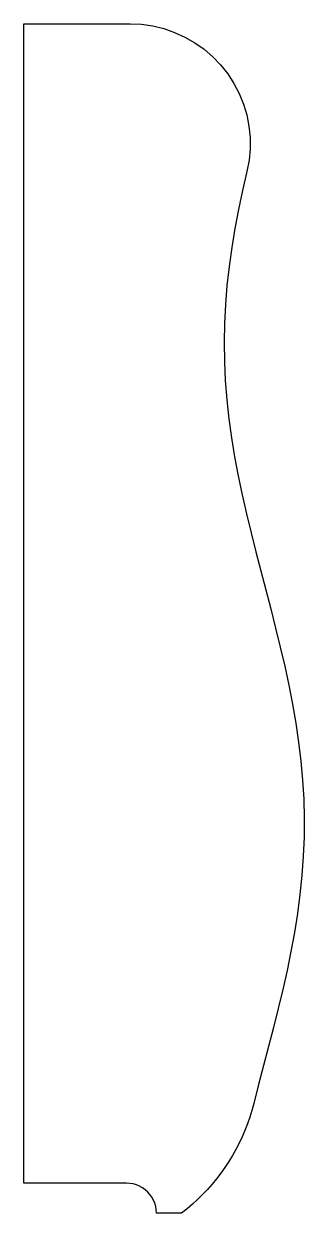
# Model space of a CAD drawing. Header units: inches. Extents: x 0 to 7, y -0.8 to 29.
import ezdxf

# ---------------------------------------------------------------- set-up
doc = ezdxf.new("R2010")
doc.units = ezdxf.units.IN

msp = doc.modelspace()

# ---------------------------------------------------------------- linework, layer by layer
msp.add_lwpolyline([(0, 0), (0, 29), (2.652, 29), (2.652, 29), (2.937, 28.987), (3.218, 28.946), (3.495, 28.879), (3.764, 28.786), (4.023, 28.669), (4.27, 28.527), (4.502, 28.362), (4.717, 28.176), (4.914, 27.971), (5.091, 27.747), (5.245, 27.509), (5.377, 27.256), (5.483, 26.992), (5.565, 26.72), (5.62, 26.44), (5.648, 26.157), (5.65, 25.873), (5.624, 25.589), (5.572, 25.309), (5.572, 25.309), (5.463, 24.833), (5.362, 24.358), (5.271, 23.882), (5.192, 23.406), (5.125, 22.93), (5.072, 22.454), (5.033, 21.978), (5.009, 21.502), (5, 21.026), (5.007, 20.55), (5.029, 20.074), (5.067, 19.598), (5.118, 19.123), (5.184, 18.647), (5.262, 18.171), (5.352, 17.695), (5.451, 17.219), (5.559, 16.743), (5.674, 16.267), (5.794, 15.791), (5.918, 15.315), (6.042, 14.839), (6.166, 14.363), (6.287, 13.887), (6.404, 13.412), (6.515, 12.936), (6.617, 12.46), (6.71, 11.984), (6.792, 11.508), (6.862, 11.032), (6.918, 10.556), (6.96, 10.08), (6.988, 9.604), (6.999, 9.128), (6.996, 8.652), (6.977, 8.177), (6.943, 7.701), (6.894, 7.225), (6.831, 6.749), (6.756, 6.273), (6.669, 5.797), (6.571, 5.321), (6.464, 4.845), (6.351, 4.369), (6.232, 3.893), (6.109, 3.417), (5.985, 2.942), (5.861, 2.466), (5.739, 1.99), (5.739, 1.99), (5.693, 1.82), (5.641, 1.652), (5.583, 1.486), (5.519, 1.322), (5.45, 1.161), (5.375, 1.002), (5.294, 0.845), (5.208, 0.692), (5.117, 0.542), (5.02, 0.395), (4.918, 0.252), (4.812, 0.112), (4.7, -0.024), (4.584, -0.156), (4.463, -0.284), (4.338, -0.407), (4.209, -0.526), (4.075, -0.64), (3.938, -0.75), (3.312, -0.75), (3.312, -0.75), (3.308, -0.666), (3.294, -0.583), (3.27, -0.502), (3.238, -0.425), (3.198, -0.351), (3.149, -0.282), (3.093, -0.22), (3.03, -0.164), (2.962, -0.115), (2.888, -0.074), (2.81, -0.042), (2.729, -0.019), (2.646, -0.005), (2.562, 0), (0, 0)], close=True)

doc.saveas('drawing.dxf')
